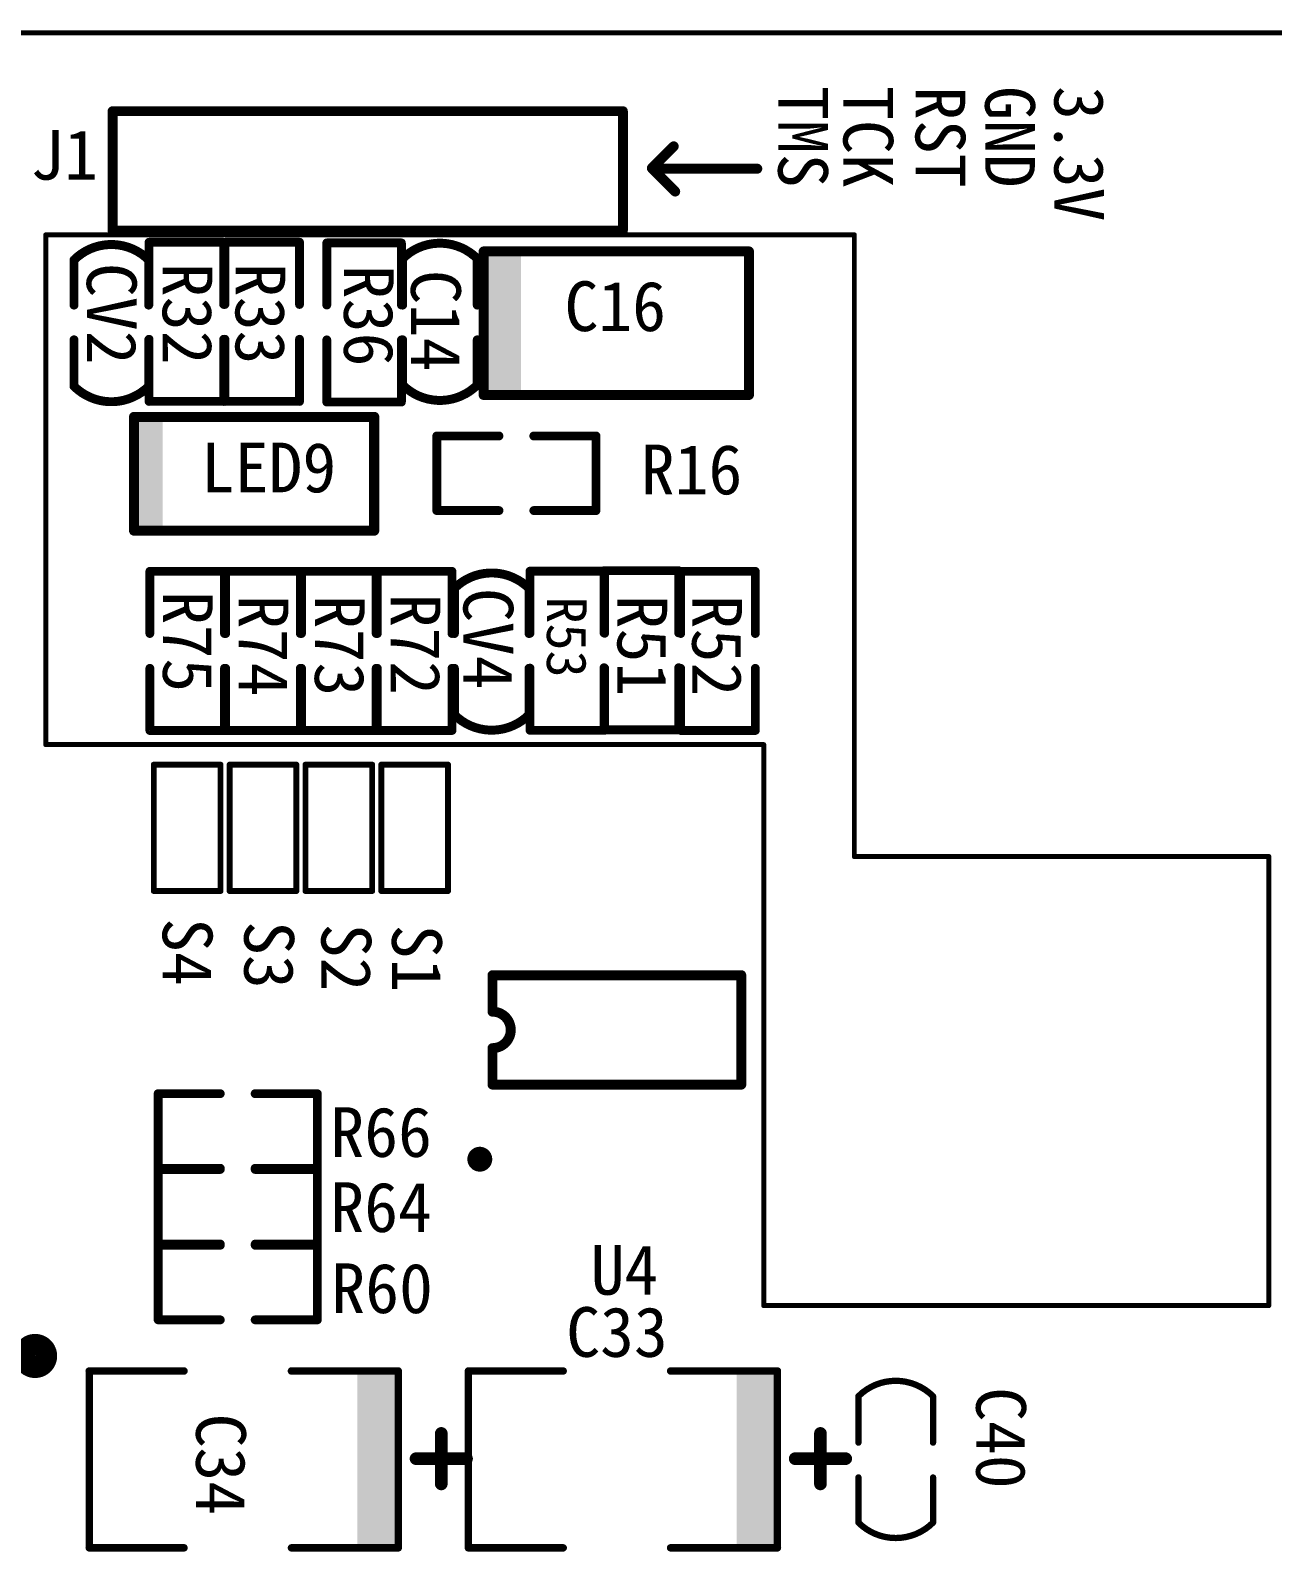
# Model space of a CAD drawing. Extents: x 695 to 1054, y 394 to 590.
# Drawn here: x 738.37 to 763.33, y 459.98 to 490.57 of the extents above; entities that cross this region are included whole.
import ezdxf

# ---------------------------------------------------------------- set-up
doc = ezdxf.new("R2010")
doc.units = 0
doc.header["$MEASUREMENT"] = 0
doc.layers.get('0').update_dxf_attribs({"linetype": 'CONTINUOUS'})
doc.layers.add('BOTTOMOVERLAY', color=7, linetype='CONTINUOUS')
doc.layers.add('KEEPOUTLAYER', color=6, linetype='CONTINUOUS')
doc.styles.get("Standard").update_dxf_attribs({"font": ''})
doc.styles.get('Standard').set_extended_font_data('SimSun')

# ---------------------------------------------------------------- blocks, each defined once
blk = doc.blocks.new('0603_B_1')
at = {"layer": 'BOTTOMOVERLAY', "const_width": 0.178}
for points in [[(-0.75, 0.35), (-0.75, 1.6)], [(-0.75, 1.6), (0.75, 1.6)], [(0.75, 0.35), (0.75, 1.6)], [(-0.75, -1.6), (-0.75, -0.35)], [(0.75, -1.6), (0.75, -0.35)], [(-0.75, -1.6), (0.75, -1.6)]]:
    blk.add_lwpolyline(points, dxfattribs=at)
at = {"layer": 'BOTTOMOVERLAY', "const_width": 0.0889}
for points in [[(-0.794, 1.6, 1), (-0.706, 1.6, 1)], [(-0.794, 1.6, 1), (-0.706, 1.6, 1)], [(0.706, 1.6, 1), (0.794, 1.6, 1)], [(0.706, 1.6, 1), (0.794, 1.6, 1)], [(-0.794, 0.35, 1), (-0.706, 0.35, 1)], [(0.706, 0.35, 1), (0.794, 0.35, 1)], [(-0.794, -0.35, 1), (-0.706, -0.35, 1)], [(0.706, -0.35, 1), (0.794, -0.35, 1)], [(-0.794, -1.6, 1), (-0.706, -1.6, 1)], [(-0.794, -1.6, 1), (-0.706, -1.6, 1)], [(0.706, -1.6, 1), (0.794, -1.6, 1)], [(0.706, -1.6, 1), (0.794, -1.6, 1)]]:
    blk.add_lwpolyline(points, format="xyb", close=True, dxfattribs=at)
blk = doc.blocks.new('0603_B_2')
at = {"layer": 'BOTTOMOVERLAY', "const_width": 0.178}
for points in [[(-0.75, 0.35), (-0.75, 1.6)], [(-0.75, 1.6), (0.75, 1.6)], [(0.75, 0.35), (0.75, 1.6)], [(-0.75, -1.6), (-0.75, -0.35)], [(0.75, -1.6), (0.75, -0.35)], [(-0.75, -1.6), (0.75, -1.6)]]:
    blk.add_lwpolyline(points, dxfattribs=at)
at = {"layer": 'BOTTOMOVERLAY', "const_width": 0.0889}
for points in [[(-0.794, 1.6, 1), (-0.706, 1.6, 1)], [(-0.794, 1.6, 1), (-0.706, 1.6, 1)], [(0.706, 1.6, 1), (0.794, 1.6, 1)], [(0.706, 1.6, 1), (0.794, 1.6, 1)], [(-0.794, 0.35, 1), (-0.706, 0.35, 1)], [(0.706, 0.35, 1), (0.794, 0.35, 1)], [(-0.794, -0.35, 1), (-0.706, -0.35, 1)], [(0.706, -0.35, 1), (0.794, -0.35, 1)], [(-0.794, -1.6, 1), (-0.706, -1.6, 1)], [(-0.794, -1.6, 1), (-0.706, -1.6, 1)], [(0.706, -1.6, 1), (0.794, -1.6, 1)], [(0.706, -1.6, 1), (0.794, -1.6, 1)]]:
    blk.add_lwpolyline(points, format="xyb", close=True, dxfattribs=at)
blk = doc.blocks.new('0603_B_3')
at = {"layer": 'BOTTOMOVERLAY', "const_width": 0.178}
for points in [[(-0.75, 0.35), (-0.75, 1.6)], [(-0.75, 1.6), (0.75, 1.6)], [(0.75, 0.35), (0.75, 1.6)], [(-0.75, -1.6), (-0.75, -0.35)], [(0.75, -1.6), (0.75, -0.35)], [(-0.75, -1.6), (0.75, -1.6)]]:
    blk.add_lwpolyline(points, dxfattribs=at)
at = {"layer": 'BOTTOMOVERLAY', "const_width": 0.0889}
for points in [[(-0.794, 1.6, 1), (-0.706, 1.6, 1)], [(-0.794, 1.6, 1), (-0.706, 1.6, 1)], [(0.706, 1.6, 1), (0.794, 1.6, 1)], [(0.706, 1.6, 1), (0.794, 1.6, 1)], [(-0.794, 0.35, 1), (-0.706, 0.35, 1)], [(0.706, 0.35, 1), (0.794, 0.35, 1)], [(-0.794, -0.35, 1), (-0.706, -0.35, 1)], [(0.706, -0.35, 1), (0.794, -0.35, 1)], [(-0.794, -1.6, 1), (-0.706, -1.6, 1)], [(-0.794, -1.6, 1), (-0.706, -1.6, 1)], [(0.706, -1.6, 1), (0.794, -1.6, 1)], [(0.706, -1.6, 1), (0.794, -1.6, 1)]]:
    blk.add_lwpolyline(points, format="xyb", close=True, dxfattribs=at)
blk = doc.blocks.new('SOP_8_SOIC8_B_15')
at = {"layer": 'BOTTOMOVERLAY', "const_width": 0.2}
for points in [[(-1.27, 2.54), (1.27, 2.54)], [(-1.27, -2.54), (-1.27, 2.54)], [(1.27, -2.54), (1.27, 2.54)], [(-1.27, -2.54), (-0.635, -2.54)], [(0.635, -2.54), (1.27, -2.54)]]:
    blk.add_lwpolyline(points, dxfattribs=at)
at = {"layer": 'BOTTOMOVERLAY'}
for points, const_width in [([(-1.32, 2.54, 1), (-1.22, 2.54, 1)], 0.1), ([(-1.32, 2.54, 1), (-1.22, 2.54, 1)], 0.1), ([(1.22, 2.54, 1), (1.32, 2.54, 1)], 0.1), ([(1.22, 2.54, 1), (1.32, 2.54, 1)], 0.1), ([(-1.32, -2.54, 1), (-1.22, -2.54, 1)], 0.1), ([(-1.32, -2.54, 1), (-1.22, -2.54, 1)], 0.1), ([(-0.699, -2.54, 1), (-0.572, -2.54, 1)], 0.127), ([(-0.685, -2.54, 1), (-0.585, -2.54, 1)], 0.1), ([(0.572, -2.54, 1), (0.699, -2.54, 1)], 0.127), ([(0.585, -2.54, 1), (0.685, -2.54, 1)], 0.1), ([(1.22, -2.54, 1), (1.32, -2.54, 1)], 0.1), ([(1.22, -2.54, 1), (1.32, -2.54, 1)], 0.1), ([(-1.8, -3, 1), (-2.247, -3, 1)], 0.44), ([(-2.357, -3, 1), (-2.137, -3, 1)], 0.22), ([(-1.91, -3, 1), (-1.69, -3, 1)], 0.22)]:
    blk.add_lwpolyline(points, format="xyb", close=True, dxfattribs=dict(at, const_width=const_width))
at = {"layer": 'BOTTOMOVERLAY', "const_width": 0.254}
blk.add_lwpolyline([(-0.635, -2.54, -1), (0.635, -2.54)], format="xyb", dxfattribs=at)
blk = doc.blocks.new('SO8_B_17')
at = {"layer": 'BOTTOMOVERLAY', "const_width": 0.2}
for points in [[(-2.5, -1.1), (-2.5, 1.1)], [(-2.5, 1.1), (2.5, 1.1)], [(2.5, 0.367), (2.5, 1.1)], [(2.5, -1.1), (2.5, -0.367)], [(-2.5, -1.1), (2.5, -1.1)]]:
    blk.add_lwpolyline(points, dxfattribs=at)
at = {"layer": 'BOTTOMOVERLAY'}
for points, const_width in [([(-2.55, 1.1, 1), (-2.45, 1.1, 1)], 0.1), ([(-2.55, 1.1, 1), (-2.45, 1.1, 1)], 0.1), ([(2.45, 1.1, 1), (2.55, 1.1, 1)], 0.1), ([(2.45, 1.1, 1), (2.55, 1.1, 1)], 0.1), ([(2.45, 0.367, 1), (2.55, 0.367, 1)], 0.1), ([(2.45, 0.367, 1), (2.55, 0.367, 1)], 0.1), ([(2.45, -0.367, 1), (2.55, -0.367, 1)], 0.1), ([(2.45, -0.367, 1), (2.55, -0.367, 1)], 0.1), ([(-2.55, -1.1, 1), (-2.45, -1.1, 1)], 0.1), ([(-2.55, -1.1, 1), (-2.45, -1.1, 1)], 0.1), ([(2.45, -1.1, 1), (2.55, -1.1, 1)], 0.1), ([(2.45, -1.1, 1), (2.55, -1.1, 1)], 0.1), ([(2.88, -2.6, 1), (2.63, -2.6, 1)], 0.25), ([(2.568, -2.6, 1), (2.692, -2.6, 1)], 0.125), ([(2.818, -2.6, 1), (2.943, -2.6, 1)], 0.125)]:
    blk.add_lwpolyline(points, format="xyb", close=True, dxfattribs=dict(at, const_width=const_width))
at = {"layer": 'BOTTOMOVERLAY', "const_width": 0.2}
blk.add_lwpolyline([(2.5, -0.367, -1), (2.5, 0.367)], format="xyb", dxfattribs=at)
blk = doc.blocks.new('0805_____B_19')
at = {"layer": 'BOTTOMOVERLAY', "const_width": 0.12}
for points in [[(-1.271, 0.67), (1.269, 0.67)], [(-1.271, 0.67), (-1.271, -0.67)], [(1.269, 0.67), (1.269, -0.67)], [(-1.271, -0.67), (1.269, -0.67)]]:
    blk.add_lwpolyline(points, dxfattribs=at)
at = {"layer": 'BOTTOMOVERLAY', "const_width": 0.06}
for points in [[(-1.301, 0.67, 1), (-1.241, 0.67, 1)], [(-1.301, 0.67, 1), (-1.241, 0.67, 1)], [(1.239, 0.67, 1), (1.299, 0.67, 1)], [(1.239, 0.67, 1), (1.299, 0.67, 1)], [(-1.301, -0.67, 1), (-1.241, -0.67, 1)], [(-1.301, -0.67, 1), (-1.241, -0.67, 1)], [(1.239, -0.67, 1), (1.299, -0.67, 1)], [(1.239, -0.67, 1), (1.299, -0.67, 1)]]:
    blk.add_lwpolyline(points, format="xyb", close=True, dxfattribs=at)
blk = doc.blocks.new('0805_____B_20')
at = {"layer": 'BOTTOMOVERLAY', "const_width": 0.12}
for points in [[(-1.271, 0.67), (1.269, 0.67)], [(-1.271, 0.67), (-1.271, -0.67)], [(1.269, 0.67), (1.269, -0.67)], [(-1.271, -0.67), (1.269, -0.67)]]:
    blk.add_lwpolyline(points, dxfattribs=at)
at = {"layer": 'BOTTOMOVERLAY', "const_width": 0.06}
for points in [[(-1.301, 0.67, 1), (-1.241, 0.67, 1)], [(-1.301, 0.67, 1), (-1.241, 0.67, 1)], [(1.239, 0.67, 1), (1.299, 0.67, 1)], [(1.239, 0.67, 1), (1.299, 0.67, 1)], [(-1.301, -0.67, 1), (-1.241, -0.67, 1)], [(-1.301, -0.67, 1), (-1.241, -0.67, 1)], [(1.239, -0.67, 1), (1.299, -0.67, 1)], [(1.239, -0.67, 1), (1.299, -0.67, 1)]]:
    blk.add_lwpolyline(points, format="xyb", close=True, dxfattribs=at)
blk = doc.blocks.new('0805_____B_21')
at = {"layer": 'BOTTOMOVERLAY', "const_width": 0.12}
for points in [[(-1.271, 0.67), (1.269, 0.67)], [(-1.271, 0.67), (-1.271, -0.67)], [(1.269, 0.67), (1.269, -0.67)], [(-1.271, -0.67), (1.269, -0.67)]]:
    blk.add_lwpolyline(points, dxfattribs=at)
at = {"layer": 'BOTTOMOVERLAY', "const_width": 0.06}
for points in [[(-1.301, 0.67, 1), (-1.241, 0.67, 1)], [(-1.301, 0.67, 1), (-1.241, 0.67, 1)], [(1.239, 0.67, 1), (1.299, 0.67, 1)], [(1.239, 0.67, 1), (1.299, 0.67, 1)], [(-1.301, -0.67, 1), (-1.241, -0.67, 1)], [(-1.301, -0.67, 1), (-1.241, -0.67, 1)], [(1.239, -0.67, 1), (1.299, -0.67, 1)], [(1.239, -0.67, 1), (1.299, -0.67, 1)]]:
    blk.add_lwpolyline(points, format="xyb", close=True, dxfattribs=at)
blk = doc.blocks.new('0805_____B_22')
at = {"layer": 'BOTTOMOVERLAY', "const_width": 0.12}
for points in [[(-1.271, 0.67), (1.269, 0.67)], [(-1.271, 0.67), (-1.271, -0.67)], [(1.269, 0.67), (1.269, -0.67)], [(-1.271, -0.67), (1.269, -0.67)]]:
    blk.add_lwpolyline(points, dxfattribs=at)
at = {"layer": 'BOTTOMOVERLAY', "const_width": 0.06}
for points in [[(-1.301, 0.67, 1), (-1.241, 0.67, 1)], [(-1.301, 0.67, 1), (-1.241, 0.67, 1)], [(1.239, 0.67, 1), (1.299, 0.67, 1)], [(1.239, 0.67, 1), (1.299, 0.67, 1)], [(-1.301, -0.67, 1), (-1.241, -0.67, 1)], [(-1.301, -0.67, 1), (-1.241, -0.67, 1)], [(1.239, -0.67, 1), (1.299, -0.67, 1)], [(1.239, -0.67, 1), (1.299, -0.67, 1)]]:
    blk.add_lwpolyline(points, format="xyb", close=True, dxfattribs=at)
blk = doc.blocks.new('0603_B_27')
at = {"layer": 'BOTTOMOVERLAY', "const_width": 0.178}
for points in [[(-0.75, 0.35), (-0.75, 1.6)], [(-0.75, 1.6), (0.75, 1.6)], [(0.75, 0.35), (0.75, 1.6)], [(-0.75, -1.6), (-0.75, -0.35)], [(0.75, -1.6), (0.75, -0.35)], [(-0.75, -1.6), (0.75, -1.6)]]:
    blk.add_lwpolyline(points, dxfattribs=at)
at = {"layer": 'BOTTOMOVERLAY', "const_width": 0.0889}
for points in [[(-0.794, 1.6, 1), (-0.706, 1.6, 1)], [(-0.794, 1.6, 1), (-0.706, 1.6, 1)], [(0.706, 1.6, 1), (0.794, 1.6, 1)], [(0.706, 1.6, 1), (0.794, 1.6, 1)], [(-0.794, 0.35, 1), (-0.706, 0.35, 1)], [(0.706, 0.35, 1), (0.794, 0.35, 1)], [(-0.794, -0.35, 1), (-0.706, -0.35, 1)], [(0.706, -0.35, 1), (0.794, -0.35, 1)], [(-0.794, -1.6, 1), (-0.706, -1.6, 1)], [(-0.794, -1.6, 1), (-0.706, -1.6, 1)], [(0.706, -1.6, 1), (0.794, -1.6, 1)], [(0.706, -1.6, 1), (0.794, -1.6, 1)]]:
    blk.add_lwpolyline(points, format="xyb", close=True, dxfattribs=at)
blk = doc.blocks.new('0603_B_29')
at = {"layer": 'BOTTOMOVERLAY', "const_width": 0.178}
for points in [[(-0.75, 1.6), (0.75, 1.6)], [(-0.75, 0.35), (-0.75, 1.6)], [(0.75, 0.35), (0.75, 1.6)], [(-0.75, -1.6), (-0.75, -0.35)], [(0.75, -1.6), (0.75, -0.35)], [(-0.75, -1.6), (0.75, -1.6)]]:
    blk.add_lwpolyline(points, dxfattribs=at)
at = {"layer": 'BOTTOMOVERLAY', "const_width": 0.0889}
for points in [[(-0.794, 1.6, 1), (-0.706, 1.6, 1)], [(-0.794, 1.6, 1), (-0.706, 1.6, 1)], [(0.706, 1.6, 1), (0.794, 1.6, 1)], [(0.706, 1.6, 1), (0.794, 1.6, 1)], [(-0.794, 0.35, 1), (-0.706, 0.35, 1)], [(0.706, 0.35, 1), (0.794, 0.35, 1)], [(-0.794, -0.35, 1), (-0.706, -0.35, 1)], [(0.706, -0.35, 1), (0.794, -0.35, 1)], [(-0.794, -1.6, 1), (-0.706, -1.6, 1)], [(-0.794, -1.6, 1), (-0.706, -1.6, 1)], [(0.706, -1.6, 1), (0.794, -1.6, 1)], [(0.706, -1.6, 1), (0.794, -1.6, 1)]]:
    blk.add_lwpolyline(points, format="xyb", close=True, dxfattribs=at)
blk = doc.blocks.new('0603_B_30')
at = {"layer": 'BOTTOMOVERLAY', "const_width": 0.178}
for points in [[(0.75, 1.6), (-0.75, 1.6)], [(-0.75, 0.35), (-0.75, 1.6)], [(0.75, 0.35), (0.75, 1.6)], [(-0.75, -1.6), (-0.75, -0.35)], [(0.75, -1.6), (0.75, -0.35)], [(0.75, -1.6), (-0.75, -1.6)]]:
    blk.add_lwpolyline(points, dxfattribs=at)
at = {"layer": 'BOTTOMOVERLAY', "const_width": 0.0889}
for points in [[(-0.794, 1.6, 1), (-0.706, 1.6, 1)], [(-0.794, 1.6, 1), (-0.706, 1.6, 1)], [(0.706, 1.6, 1), (0.794, 1.6, 1)], [(0.706, 1.6, 1), (0.794, 1.6, 1)], [(-0.794, 0.35, 1), (-0.706, 0.35, 1)], [(0.706, 0.35, 1), (0.794, 0.35, 1)], [(-0.794, -0.35, 1), (-0.706, -0.35, 1)], [(0.706, -0.35, 1), (0.794, -0.35, 1)], [(-0.794, -1.6, 1), (-0.706, -1.6, 1)], [(-0.794, -1.6, 1), (-0.706, -1.6, 1)], [(0.706, -1.6, 1), (0.794, -1.6, 1)], [(0.706, -1.6, 1), (0.794, -1.6, 1)]]:
    blk.add_lwpolyline(points, format="xyb", close=True, dxfattribs=at)
blk = doc.blocks.new('0603_B_34')
at = {"layer": 'BOTTOMOVERLAY', "const_width": 0.178}
for points in [[(0.75, 1.6), (-0.75, 1.6)], [(-0.75, 0.35), (-0.75, 1.6)], [(0.75, 0.35), (0.75, 1.6)], [(-0.75, -1.6), (-0.75, -0.35)], [(0.75, -1.6), (0.75, -0.35)], [(0.75, -1.6), (-0.75, -1.6)]]:
    blk.add_lwpolyline(points, dxfattribs=at)
at = {"layer": 'BOTTOMOVERLAY', "const_width": 0.0889}
for points in [[(-0.794, 1.6, 1), (-0.706, 1.6, 1)], [(-0.794, 1.6, 1), (-0.706, 1.6, 1)], [(0.706, 1.6, 1), (0.794, 1.6, 1)], [(0.706, 1.6, 1), (0.794, 1.6, 1)], [(-0.794, 0.35, 1), (-0.706, 0.35, 1)], [(0.706, 0.35, 1), (0.794, 0.35, 1)], [(-0.794, -0.35, 1), (-0.706, -0.35, 1)], [(0.706, -0.35, 1), (0.794, -0.35, 1)], [(-0.794, -1.6, 1), (-0.706, -1.6, 1)], [(-0.794, -1.6, 1), (-0.706, -1.6, 1)], [(0.706, -1.6, 1), (0.794, -1.6, 1)], [(0.706, -1.6, 1), (0.794, -1.6, 1)]]:
    blk.add_lwpolyline(points, format="xyb", close=True, dxfattribs=at)
blk = doc.blocks.new('0603_B_40')
at = {"layer": 'BOTTOMOVERLAY', "const_width": 0.178}
for points in [[(-0.363, 0.766), (-1.613, 0.766)], [(-1.613, -0.734), (-1.613, 0.766)], [(1.587, 0.766), (0.337, 0.766)], [(1.587, -0.734), (1.587, 0.766)], [(-0.363, -0.734), (-1.613, -0.734)], [(1.587, -0.734), (0.337, -0.734)]]:
    blk.add_lwpolyline(points, dxfattribs=at)
at = {"layer": 'BOTTOMOVERLAY', "const_width": 0.0889}
for points in [[(-1.657, 0.766, 1), (-1.568, 0.766, 1)], [(-1.657, 0.766, 1), (-1.568, 0.766, 1)], [(-0.407, 0.766, 1), (-0.318, 0.766, 1)], [(0.293, 0.766, 1), (0.382, 0.766, 1)], [(1.543, 0.766, 1), (1.632, 0.766, 1)], [(1.543, 0.766, 1), (1.632, 0.766, 1)], [(-1.657, -0.734, 1), (-1.568, -0.734, 1)], [(-1.657, -0.734, 1), (-1.568, -0.734, 1)], [(-0.407, -0.734, 1), (-0.318, -0.734, 1)], [(0.293, -0.734, 1), (0.382, -0.734, 1)], [(1.543, -0.734, 1), (1.632, -0.734, 1)], [(1.543, -0.734, 1), (1.632, -0.734, 1)]]:
    blk.add_lwpolyline(points, format="xyb", close=True, dxfattribs=at)
blk = doc.blocks.new('0603_B_42')
at = {"layer": 'BOTTOMOVERLAY', "const_width": 0.178}
for points in [[(-1.613, 0.766), (-0.363, 0.766)], [(-1.613, 0.766), (-1.613, -0.734)], [(0.337, 0.766), (1.587, 0.766)], [(1.587, 0.766), (1.587, -0.734)], [(-1.613, -0.734), (-0.363, -0.734)], [(0.337, -0.734), (1.587, -0.734)]]:
    blk.add_lwpolyline(points, dxfattribs=at)
at = {"layer": 'BOTTOMOVERLAY', "const_width": 0.0889}
for points in [[(-1.657, 0.766, 1), (-1.568, 0.766, 1)], [(-1.657, 0.766, 1), (-1.568, 0.766, 1)], [(-0.407, 0.766, 1), (-0.318, 0.766, 1)], [(0.293, 0.766, 1), (0.382, 0.766, 1)], [(1.543, 0.766, 1), (1.632, 0.766, 1)], [(1.543, 0.766, 1), (1.632, 0.766, 1)], [(-1.657, -0.734, 1), (-1.568, -0.734, 1)], [(-1.657, -0.734, 1), (-1.568, -0.734, 1)], [(-0.407, -0.734, 1), (-0.318, -0.734, 1)], [(0.293, -0.734, 1), (0.382, -0.734, 1)], [(1.543, -0.734, 1), (1.632, -0.734, 1)], [(1.543, -0.734, 1), (1.632, -0.734, 1)]]:
    blk.add_lwpolyline(points, format="xyb", close=True, dxfattribs=at)
blk = doc.blocks.new('0603_B_43')
at = {"layer": 'BOTTOMOVERLAY', "const_width": 0.178}
for points in [[(-1.613, 0.766), (-0.363, 0.766)], [(-1.613, 0.766), (-1.613, -0.734)], [(0.337, 0.766), (1.587, 0.766)], [(1.587, 0.766), (1.587, -0.734)], [(-1.613, -0.734), (-0.363, -0.734)], [(0.337, -0.734), (1.587, -0.734)]]:
    blk.add_lwpolyline(points, dxfattribs=at)
at = {"layer": 'BOTTOMOVERLAY', "const_width": 0.0889}
for points in [[(-1.657, 0.766, 1), (-1.568, 0.766, 1)], [(-1.657, 0.766, 1), (-1.568, 0.766, 1)], [(-0.407, 0.766, 1), (-0.318, 0.766, 1)], [(0.293, 0.766, 1), (0.382, 0.766, 1)], [(1.543, 0.766, 1), (1.632, 0.766, 1)], [(1.543, 0.766, 1), (1.632, 0.766, 1)], [(-1.657, -0.734, 1), (-1.568, -0.734, 1)], [(-1.657, -0.734, 1), (-1.568, -0.734, 1)], [(-0.407, -0.734, 1), (-0.318, -0.734, 1)], [(0.293, -0.734, 1), (0.382, -0.734, 1)], [(1.543, -0.734, 1), (1.632, -0.734, 1)], [(1.543, -0.734, 1), (1.632, -0.734, 1)]]:
    blk.add_lwpolyline(points, format="xyb", close=True, dxfattribs=at)
blk = doc.blocks.new('0603_B_44')
at = {"layer": 'BOTTOMOVERLAY', "const_width": 0.178}
for points in [[(-0.363, 0.766), (-1.613, 0.766)], [(-1.613, -0.734), (-1.613, 0.766)], [(1.587, 0.766), (0.337, 0.766)], [(1.587, -0.734), (1.587, 0.766)], [(-0.363, -0.734), (-1.613, -0.734)], [(1.587, -0.734), (0.337, -0.734)]]:
    blk.add_lwpolyline(points, dxfattribs=at)
at = {"layer": 'BOTTOMOVERLAY', "const_width": 0.0889}
for points in [[(-1.657, 0.766, 1), (-1.568, 0.766, 1)], [(-1.657, 0.766, 1), (-1.568, 0.766, 1)], [(-0.407, 0.766, 1), (-0.318, 0.766, 1)], [(0.293, 0.766, 1), (0.382, 0.766, 1)], [(1.543, 0.766, 1), (1.632, 0.766, 1)], [(1.543, 0.766, 1), (1.632, 0.766, 1)], [(-1.657, -0.734, 1), (-1.568, -0.734, 1)], [(-1.657, -0.734, 1), (-1.568, -0.734, 1)], [(-0.407, -0.734, 1), (-0.318, -0.734, 1)], [(0.293, -0.734, 1), (0.382, -0.734, 1)], [(1.543, -0.734, 1), (1.632, -0.734, 1)], [(1.543, -0.734, 1), (1.632, -0.734, 1)]]:
    blk.add_lwpolyline(points, format="xyb", close=True, dxfattribs=at)
blk = doc.blocks.new('0805LED_B_45')
at = {"layer": 'BOTTOMOVERLAY', "const_width": 0.203}
for points in [[(-2.591, 1.137), (-2.591, -1.149)], [(-0.686, 1.137), (-2.591, 1.137)], [(0.33, 1.137), (-0.686, 1.137)], [(2.235, 1.137), (0.33, 1.137)], [(2.235, 1.137), (2.235, -1.149)], [(-0.686, -1.149), (-2.591, -1.149)], [(0.33, -1.149), (-0.686, -1.149)], [(2.235, -1.149), (0.33, -1.149)]]:
    blk.add_lwpolyline(points, dxfattribs=at)
at = {"layer": 'BOTTOMOVERLAY', "const_width": 0.102}
for points in [[(-2.642, 1.137, 1), (-2.54, 1.137, 1)], [(-2.642, 1.137, 1), (-2.54, 1.137, 1)], [(-0.737, 1.137, 1), (-0.635, 1.137, 1)], [(-0.737, 1.137, 1), (-0.635, 1.137, 1)], [(0.279, 1.137, 1), (0.381, 1.137, 1)], [(0.279, 1.137, 1), (0.381, 1.137, 1)], [(2.184, 1.137, 1), (2.286, 1.137, 1)], [(2.184, 1.137, 1), (2.286, 1.137, 1)], [(-2.642, -1.149, 1), (-2.54, -1.149, 1)], [(-2.642, -1.149, 1), (-2.54, -1.149, 1)], [(-0.737, -1.149, 1), (-0.635, -1.149, 1)], [(-0.737, -1.149, 1), (-0.635, -1.149, 1)], [(0.279, -1.149, 1), (0.381, -1.149, 1)], [(0.279, -1.149, 1), (0.381, -1.149, 1)], [(2.184, -1.149, 1), (2.286, -1.149, 1)], [(2.184, -1.149, 1), (2.286, -1.149, 1)]]:
    blk.add_lwpolyline(points, format="xyb", close=True, dxfattribs=at)
at = {"layer": 'BOTTOMOVERLAY'}
blk.add_solid([(-2.577, -1.148), (-2.018, -1.148), (-2.577, 1.138), (-2.018, 1.138)], dxfattribs=at)
blk = doc.blocks.new('DIP_5_2_0_B_46')
at = {"layer": 'BOTTOMOVERLAY', "const_width": 0.2}
for points in [[(-5.2, -1.2), (-5.2, 1.2)], [(-5.2, 1.2), (5.055, 1.2)], [(5.055, -1.2), (5.055, 1.2)], [(-5.2, -1.2), (5.055, -1.2)]]:
    blk.add_lwpolyline(points, dxfattribs=at)
at = {"layer": 'BOTTOMOVERLAY', "const_width": 0.1}
for points in [[(-5.25, 1.2, 1), (-5.15, 1.2, 1)], [(-5.25, 1.2, 1), (-5.15, 1.2, 1)], [(5.005, 1.2, 1), (5.105, 1.2, 1)], [(5.005, 1.2, 1), (5.105, 1.2, 1)], [(-5.25, -1.2, 1), (-5.15, -1.2, 1)], [(-5.25, -1.2, 1), (-5.15, -1.2, 1)], [(5.005, -1.2, 1), (5.105, -1.2, 1)], [(5.005, -1.2, 1), (5.105, -1.2, 1)]]:
    blk.add_lwpolyline(points, format="xyb", close=True, dxfattribs=at)
blk = doc.blocks.new('0603C_B_52')
at = {"layer": 'BOTTOMOVERLAY', "const_width": 0.18}
for points in [[(-0.75, 1.257, -0.414214), (0.75, 1.257)], [(0.75, -1.283, -0.414214), (-0.75, -1.283)]]:
    blk.add_lwpolyline(points, format="xyb", dxfattribs=at)
for points in [[(-0.75, 1.257), (-0.75, 0.35)], [(0.75, 1.257), (0.75, 0.35)], [(-0.75, -0.35), (-0.75, -1.283)], [(0.75, -0.35), (0.75, -1.283)]]:
    blk.add_lwpolyline(points, dxfattribs=at)
at = {"layer": 'BOTTOMOVERLAY', "const_width": 0.09}
for points in [[(-0.795, 1.257, 1), (-0.705, 1.257, 1)], [(-0.795, 1.257, 1), (-0.705, 1.257, 1)], [(0.705, 1.257, 1), (0.795, 1.257, 1)], [(0.705, 1.257, 1), (0.795, 1.257, 1)], [(-0.795, 0.35, 1), (-0.705, 0.35, 1)], [(0.705, 0.35, 1), (0.795, 0.35, 1)], [(-0.795, -0.35, 1), (-0.705, -0.35, 1)], [(0.705, -0.35, 1), (0.795, -0.35, 1)], [(-0.795, -1.283, 1), (-0.705, -1.283, 1)], [(-0.795, -1.283, 1), (-0.705, -1.283, 1)], [(0.705, -1.283, 1), (0.795, -1.283, 1)], [(0.705, -1.283, 1), (0.795, -1.283, 1)]]:
    blk.add_lwpolyline(points, format="xyb", close=True, dxfattribs=at)
blk = doc.blocks.new('0603C_B_54')
at = {"layer": 'BOTTOMOVERLAY', "const_width": 0.18}
for points in [[(-0.75, 1.257, -0.414214), (0.75, 1.257)], [(0.75, -1.283, -0.414214), (-0.75, -1.283)]]:
    blk.add_lwpolyline(points, format="xyb", dxfattribs=at)
for points in [[(-0.75, 0.35), (-0.75, 1.257)], [(0.75, 0.35), (0.75, 1.257)], [(-0.75, -1.283), (-0.75, -0.35)], [(0.75, -1.283), (0.75, -0.35)]]:
    blk.add_lwpolyline(points, dxfattribs=at)
at = {"layer": 'BOTTOMOVERLAY', "const_width": 0.09}
for points in [[(-0.795, 1.257, 1), (-0.705, 1.257, 1)], [(-0.795, 1.257, 1), (-0.705, 1.257, 1)], [(0.705, 1.257, 1), (0.795, 1.257, 1)], [(0.705, 1.257, 1), (0.795, 1.257, 1)], [(-0.795, 0.35, 1), (-0.705, 0.35, 1)], [(0.705, 0.35, 1), (0.795, 0.35, 1)], [(-0.795, -0.35, 1), (-0.705, -0.35, 1)], [(0.705, -0.35, 1), (0.795, -0.35, 1)], [(-0.795, -1.283, 1), (-0.705, -1.283, 1)], [(-0.795, -1.283, 1), (-0.705, -1.283, 1)], [(0.705, -1.283, 1), (0.795, -1.283, 1)], [(0.705, -1.283, 1), (0.795, -1.283, 1)]]:
    blk.add_lwpolyline(points, format="xyb", close=True, dxfattribs=at)
blk = doc.blocks.new('CAP_1206_B_57')
at = {"layer": 'BOTTOMOVERLAY'}
for points, const_width in [([(-1.079, 1.778), (-2.984, 1.778)], 0.15), ([(-2.984, 1.778), (-2.984, -1.778)], 0.15), ([(3.226, 1.778), (1.079, 1.778)], 0.15), ([(3.226, 1.778), (3.226, -1.778)], 0.15), ([(4.09, 0.493), (4.09, -0.523)], 0.254), ([(4.598, -0.015), (3.582, -0.015)], 0.254), ([(-1.079, -1.778), (-2.984, -1.778)], 0.15), ([(3.226, -1.778), (1.079, -1.778)], 0.15)]:
    blk.add_lwpolyline(points, dxfattribs=dict(at, const_width=const_width))
for points, const_width in [([(-3.022, 1.778, 1), (-2.947, 1.778, 1)], 0.075), ([(-3.022, 1.778, 1), (-2.947, 1.778, 1)], 0.075), ([(-1.117, 1.778, 1), (-1.042, 1.778, 1)], 0.075), ([(1.042, 1.778, 1), (1.117, 1.778, 1)], 0.075), ([(3.189, 1.778, 1), (3.264, 1.778, 1)], 0.075), ([(3.189, 1.778, 1), (3.264, 1.778, 1)], 0.075), ([(4.027, 0.493, 1), (4.154, 0.493, 1)], 0.127), ([(3.519, -0.015, 1), (3.646, -0.015, 1)], 0.127), ([(4.535, -0.015, 1), (4.662, -0.015, 1)], 0.127), ([(4.027, -0.523, 1), (4.154, -0.523, 1)], 0.127), ([(-3.022, -1.778, 1), (-2.947, -1.778, 1)], 0.075), ([(-3.022, -1.778, 1), (-2.947, -1.778, 1)], 0.075), ([(-1.117, -1.778, 1), (-1.042, -1.778, 1)], 0.075), ([(1.042, -1.778, 1), (1.117, -1.778, 1)], 0.075), ([(3.189, -1.778, 1), (3.264, -1.778, 1)], 0.075), ([(3.189, -1.778, 1), (3.264, -1.778, 1)], 0.075)]:
    blk.add_lwpolyline(points, format="xyb", close=True, dxfattribs=dict(at, const_width=const_width))
blk.add_solid([(2.406, -1.777), (3.244, -1.777), (2.406, 1.737), (3.244, 1.737)], dxfattribs=at)
blk = doc.blocks.new('CAP_1206_B_58')
at = {"layer": 'BOTTOMOVERLAY'}
for points, const_width in [([(-2.984, 1.778), (-2.984, -1.778)], 0.15), ([(-2.984, 1.778), (-1.079, 1.778)], 0.15), ([(1.079, 1.778), (3.226, 1.778)], 0.15), ([(3.226, 1.778), (3.226, -1.778)], 0.15), ([(4.09, 0.493), (4.09, -0.523)], 0.254), ([(4.598, -0.015), (3.582, -0.015)], 0.254), ([(-2.984, -1.778), (-1.079, -1.778)], 0.15), ([(1.079, -1.778), (3.226, -1.778)], 0.15)]:
    blk.add_lwpolyline(points, dxfattribs=dict(at, const_width=const_width))
for points, const_width in [([(-3.022, 1.778, 1), (-2.947, 1.778, 1)], 0.075), ([(-3.022, 1.778, 1), (-2.947, 1.778, 1)], 0.075), ([(-1.117, 1.778, 1), (-1.042, 1.778, 1)], 0.075), ([(1.042, 1.778, 1), (1.117, 1.778, 1)], 0.075), ([(3.189, 1.778, 1), (3.264, 1.778, 1)], 0.075), ([(3.189, 1.778, 1), (3.264, 1.778, 1)], 0.075), ([(4.027, 0.493, 1), (4.154, 0.493, 1)], 0.127), ([(3.519, -0.015, 1), (3.646, -0.015, 1)], 0.127), ([(4.535, -0.015, 1), (4.662, -0.015, 1)], 0.127), ([(4.027, -0.523, 1), (4.154, -0.523, 1)], 0.127), ([(-3.022, -1.778, 1), (-2.947, -1.778, 1)], 0.075), ([(-3.022, -1.778, 1), (-2.947, -1.778, 1)], 0.075), ([(-1.117, -1.778, 1), (-1.042, -1.778, 1)], 0.075), ([(1.042, -1.778, 1), (1.117, -1.778, 1)], 0.075), ([(3.189, -1.778, 1), (3.264, -1.778, 1)], 0.075), ([(3.189, -1.778, 1), (3.264, -1.778, 1)], 0.075)]:
    blk.add_lwpolyline(points, format="xyb", close=True, dxfattribs=dict(at, const_width=const_width))
blk.add_solid([(2.406, -1.777), (3.244, -1.777), (2.406, 1.737), (3.244, 1.737)], dxfattribs=at)
blk = doc.blocks.new('1005_B_68')
at = {"layer": 'BOTTOMOVERLAY', "const_width": 0.2}
for points in [[(-2.655, -1.458), (-2.655, 1.428)], [(-2.655, 1.428), (2.679, 1.428)], [(2.679, -1.458), (2.679, 1.428)], [(-2.655, -1.458), (2.679, -1.458)]]:
    blk.add_lwpolyline(points, dxfattribs=at)
at = {"layer": 'BOTTOMOVERLAY', "const_width": 0.1}
for points in [[(-2.705, 1.428, 1), (-2.605, 1.428, 1)], [(-2.705, 1.428, 1), (-2.605, 1.428, 1)], [(2.629, 1.428, 1), (2.729, 1.428, 1)], [(2.629, 1.428, 1), (2.729, 1.428, 1)], [(-2.705, -1.458, 1), (-2.605, -1.458, 1)], [(-2.705, -1.458, 1), (-2.605, -1.458, 1)], [(2.629, -1.458, 1), (2.729, -1.458, 1)], [(2.629, -1.458, 1), (2.729, -1.458, 1)]]:
    blk.add_lwpolyline(points, format="xyb", close=True, dxfattribs=at)
at = {"layer": 'BOTTOMOVERLAY'}
blk.add_solid([(1.93, -1.458), (2.679, -1.458), (1.93, 1.428), (2.679, 1.428)], dxfattribs=at)
blk = doc.blocks.new('0603C_B_69')
at = {"layer": 'BOTTOMOVERLAY', "const_width": 0.18}
for points in [[(-0.75, 1.257, -0.414214), (0.75, 1.257)], [(0.75, -1.283, -0.414214), (-0.75, -1.283)]]:
    blk.add_lwpolyline(points, format="xyb", dxfattribs=at)
for points in [[(-0.75, 0.35), (-0.75, 1.257)], [(0.75, 0.35), (0.75, 1.257)], [(-0.75, -1.283), (-0.75, -0.35)], [(0.75, -1.283), (0.75, -0.35)]]:
    blk.add_lwpolyline(points, dxfattribs=at)
at = {"layer": 'BOTTOMOVERLAY', "const_width": 0.09}
for points in [[(-0.795, 1.257, 1), (-0.705, 1.257, 1)], [(-0.795, 1.257, 1), (-0.705, 1.257, 1)], [(0.705, 1.257, 1), (0.795, 1.257, 1)], [(0.705, 1.257, 1), (0.795, 1.257, 1)], [(-0.795, 0.35, 1), (-0.705, 0.35, 1)], [(0.705, 0.35, 1), (0.795, 0.35, 1)], [(-0.795, -0.35, 1), (-0.705, -0.35, 1)], [(0.705, -0.35, 1), (0.795, -0.35, 1)], [(-0.795, -1.283, 1), (-0.705, -1.283, 1)], [(-0.795, -1.283, 1), (-0.705, -1.283, 1)], [(0.705, -1.283, 1), (0.795, -1.283, 1)], [(0.705, -1.283, 1), (0.795, -1.283, 1)]]:
    blk.add_lwpolyline(points, format="xyb", close=True, dxfattribs=at)
blk = doc.blocks.new('0603C_B_74')
at = {"layer": 'BOTTOMOVERLAY', "const_width": 0.127}
for points in [[(-1.27, -0.734, -0.414213), (-1.27, 0.766)], [(1.27, 0.766, -0.414213), (1.27, -0.734)]]:
    blk.add_lwpolyline(points, format="xyb", dxfattribs=at)
at = {"layer": 'BOTTOMOVERLAY', "const_width": 0.0635}
for points in [[(-1.302, 0.766, 1), (-1.238, 0.766, 1)], [(-1.302, 0.766, 1), (-1.238, 0.766, 1)], [(-0.394, 0.766, 1), (-0.331, 0.766, 1)], [(0.306, 0.766, 1), (0.369, 0.766, 1)], [(1.238, 0.766, 1), (1.302, 0.766, 1)], [(1.238, 0.766, 1), (1.302, 0.766, 1)], [(-1.302, -0.734, 1), (-1.238, -0.734, 1)], [(-1.302, -0.734, 1), (-1.238, -0.734, 1)], [(-0.394, -0.734, 1), (-0.331, -0.734, 1)], [(0.306, -0.734, 1), (0.369, -0.734, 1)], [(1.238, -0.734, 1), (1.302, -0.734, 1)], [(1.238, -0.734, 1), (1.302, -0.734, 1)]]:
    blk.add_lwpolyline(points, format="xyb", close=True, dxfattribs=at)
at = {"layer": 'BOTTOMOVERLAY', "const_width": 0.127}
for points in [[(-1.27, 0.766), (-0.363, 0.766)], [(0.337, 0.766), (1.27, 0.766)], [(-1.27, -0.734), (-0.363, -0.734)], [(0.337, -0.734), (1.27, -0.734)]]:
    blk.add_lwpolyline(points, dxfattribs=at)
blk = doc.blocks.new('0603_B_82')
at = {"layer": 'BOTTOMOVERLAY', "const_width": 0.178}
for points in [[(0.75, 1.6), (-0.75, 1.6)], [(-0.75, 1.6), (-0.75, 0.35)], [(0.75, 1.6), (0.75, 0.35)], [(-0.75, -0.35), (-0.75, -1.6)], [(0.75, -0.35), (0.75, -1.6)], [(0.75, -1.6), (-0.75, -1.6)]]:
    blk.add_lwpolyline(points, dxfattribs=at)
at = {"layer": 'BOTTOMOVERLAY', "const_width": 0.0889}
for points in [[(-0.794, 1.6, 1), (-0.706, 1.6, 1)], [(-0.794, 1.6, 1), (-0.706, 1.6, 1)], [(0.706, 1.6, 1), (0.794, 1.6, 1)], [(0.706, 1.6, 1), (0.794, 1.6, 1)], [(-0.794, 0.35, 1), (-0.706, 0.35, 1)], [(0.706, 0.35, 1), (0.794, 0.35, 1)], [(-0.794, -0.35, 1), (-0.706, -0.35, 1)], [(0.706, -0.35, 1), (0.794, -0.35, 1)], [(-0.794, -1.6, 1), (-0.706, -1.6, 1)], [(-0.794, -1.6, 1), (-0.706, -1.6, 1)], [(0.706, -1.6, 1), (0.794, -1.6, 1)], [(0.706, -1.6, 1), (0.794, -1.6, 1)]]:
    blk.add_lwpolyline(points, format="xyb", close=True, dxfattribs=at)
blk = doc.blocks.new('0603_B_83')
at = {"layer": 'BOTTOMOVERLAY', "const_width": 0.178}
for points in [[(-0.75, 1.6), (0.75, 1.6)], [(-0.75, 0.35), (-0.75, 1.6)], [(0.75, 0.35), (0.75, 1.6)], [(-0.75, -1.6), (-0.75, -0.35)], [(0.75, -1.6), (0.75, -0.35)], [(-0.75, -1.6), (0.75, -1.6)]]:
    blk.add_lwpolyline(points, dxfattribs=at)
at = {"layer": 'BOTTOMOVERLAY', "const_width": 0.0889}
for points in [[(-0.794, 1.6, 1), (-0.706, 1.6, 1)], [(-0.794, 1.6, 1), (-0.706, 1.6, 1)], [(0.706, 1.6, 1), (0.794, 1.6, 1)], [(0.706, 1.6, 1), (0.794, 1.6, 1)], [(-0.794, 0.35, 1), (-0.706, 0.35, 1)], [(0.706, 0.35, 1), (0.794, 0.35, 1)], [(-0.794, -0.35, 1), (-0.706, -0.35, 1)], [(0.706, -0.35, 1), (0.794, -0.35, 1)], [(-0.794, -1.6, 1), (-0.706, -1.6, 1)], [(-0.794, -1.6, 1), (-0.706, -1.6, 1)], [(0.706, -1.6, 1), (0.794, -1.6, 1)], [(0.706, -1.6, 1), (0.794, -1.6, 1)]]:
    blk.add_lwpolyline(points, format="xyb", close=True, dxfattribs=at)
blk = doc.blocks.new('0603_B_236')
at = {"layer": 'BOTTOMOVERLAY', "const_width": 0.178}
for points in [[(-0.75, 0.35), (-0.75, 1.6)], [(-0.75, 1.6), (0.75, 1.6)], [(0.75, 0.35), (0.75, 1.6)], [(-0.75, -1.6), (-0.75, -0.35)], [(0.75, -1.6), (0.75, -0.35)], [(-0.75, -1.6), (0.75, -1.6)]]:
    blk.add_lwpolyline(points, dxfattribs=at)
at = {"layer": 'BOTTOMOVERLAY', "const_width": 0.0889}
for points in [[(-0.794, 1.6, 1), (-0.706, 1.6, 1)], [(-0.794, 1.6, 1), (-0.706, 1.6, 1)], [(0.706, 1.6, 1), (0.794, 1.6, 1)], [(0.706, 1.6, 1), (0.794, 1.6, 1)], [(-0.794, 0.35, 1), (-0.706, 0.35, 1)], [(0.706, 0.35, 1), (0.794, 0.35, 1)], [(-0.794, -0.35, 1), (-0.706, -0.35, 1)], [(0.706, -0.35, 1), (0.794, -0.35, 1)], [(-0.794, -1.6, 1), (-0.706, -1.6, 1)], [(-0.794, -1.6, 1), (-0.706, -1.6, 1)], [(0.706, -1.6, 1), (0.794, -1.6, 1)], [(0.706, -1.6, 1), (0.794, -1.6, 1)]]:
    blk.add_lwpolyline(points, format="xyb", close=True, dxfattribs=at)

msp = doc.modelspace()

# ---------------------------------------------------------------- linework, layer by layer
at = {"layer": 'BOTTOMOVERLAY'}
for points, const_width in [([(751.2951, 488.2395), (750.8551, 487.7995)], 0.2), ([(751.3251, 487.3295), (750.8551, 487.7995)], 0.2), ([(752.9751, 487.7895), (750.8651, 487.7895)], 0.2), ([(738.6751, 476.2095), (738.6751, 486.4595)], 0.1), ([(754.9251, 486.4595), (738.6751, 486.4595)], 0.1), ([(754.9251, 473.9595), (754.9251, 486.4595)], 0.1), ([(753.1051, 476.2095), (738.6751, 476.2095)], 0.1), ([(753.1051, 464.9295), (753.1051, 476.2095)], 0.1), ([(763.2551, 473.9595), (754.9251, 473.9595)], 0.1), ([(763.2551, 464.9295), (763.2551, 473.9595)], 0.1), ([(763.2551, 464.9295), (753.1051, 464.9295)], 0.1)]:
    msp.add_lwpolyline(points, dxfattribs=dict(at, const_width=const_width))
for points, const_width in [([(751.3451, 488.2395, -1), (751.2451, 488.2395, -1)], 0.1), ([(750.9051, 487.7995, -1), (750.8051, 487.7995, -1)], 0.1), ([(750.9051, 487.7995, -1), (750.8051, 487.7995, -1)], 0.1), ([(750.9151, 487.7895, -1), (750.8151, 487.7895, -1)], 0.1), ([(753.0251, 487.7895, -1), (752.9251, 487.7895, -1)], 0.1), ([(751.3751, 487.3295, -1), (751.2751, 487.3295, -1)], 0.1), ([(738.7001, 486.4595, -1), (738.6501, 486.4595, -1)], 0.05), ([(738.7001, 486.4595, -1), (738.6501, 486.4595, -1)], 0.05), ([(754.9501, 486.4595, -1), (754.9001, 486.4595, -1)], 0.05), ([(754.9501, 486.4595, -1), (754.9001, 486.4595, -1)], 0.05), ([(738.7001, 476.2095, -1), (738.6501, 476.2095, -1)], 0.05), ([(738.7001, 476.2095, -1), (738.6501, 476.2095, -1)], 0.05), ([(753.1301, 476.2095, -1), (753.0801, 476.2095, -1)], 0.05), ([(753.1301, 476.2095, -1), (753.0801, 476.2095, -1)], 0.05), ([(754.9501, 473.9595, -1), (754.9001, 473.9595, -1)], 0.05), ([(754.9501, 473.9595, -1), (754.9001, 473.9595, -1)], 0.05), ([(763.2801, 473.9595, -1), (763.2301, 473.9595, -1)], 0.05), ([(763.2801, 473.9595, -1), (763.2301, 473.9595, -1)], 0.05), ([(753.1301, 464.9295, -1), (753.0801, 464.9295, -1)], 0.05), ([(753.1301, 464.9295, -1), (753.0801, 464.9295, -1)], 0.05), ([(763.2801, 464.9295, -1), (763.2301, 464.9295, -1)], 0.05), ([(763.2801, 464.9295, -1), (763.2301, 464.9295, -1)], 0.05)]:
    msp.add_lwpolyline(points, format="xyb", close=True, dxfattribs=dict(at, const_width=const_width))
at = {"layer": 'KEEPOUTLAYER', "const_width": 0.1}
msp.add_lwpolyline([(937.8051, 490.51949), (717.8051, 490.51949)], dxfattribs=at)

# ---------------------------------------------------------------- block references
at = {"xscale": -1}
for name, p in [('DIP_5_2_0_B_46', (745.0731, 487.7455)), ('0603C_B_54', (739.9931, 484.6975)), ('0603_B_3', (745.0731, 484.6975)), ('1005_B_68', (750.1531, 484.6975)), ('0603_B_42', (748.1211, 481.6495)), ('0603_B_1', (741.5171, 478.0935)), ('0603_B_2', (743.0411, 478.0935)), ('0603_B_83', (744.5651, 478.0935)), ('0603_B_82', (746.0891, 478.0935)), ('0603C_B_52', (747.6371, 478.0935)), ('0603_B_236', (749.15692, 478.0975)), ('0603_B_29', (752.1851, 478.0935)), ('SO8_B_17', (750.1531, 470.4735)), ('SOP_8_SOIC8_B_15', (736.4371, 466.9175))]:
    msp.add_blockref(name, p, dxfattribs=at)
for name, p, rotation in [('0603_B_44', (741.5171, 484.6975), 90), ('0603_B_43', (743.0411, 484.6975), 90), ('0603C_B_69', (746.5971, 484.6975), 180), ('0805LED_B_45', (743.0411, 481.6495), 180), ('0603_B_40', (750.6611, 478.0935), 90), ('0805_____B_19', (741.5171, 474.5375), 270), ('0805_____B_20', (743.0411, 474.5375), 270), ('0805_____B_21', (744.5651, 474.5375), 270), ('0805_____B_22', (746.0891, 474.5375), 270), ('0603_B_27', (742.5331, 468.4415), 90), ('0603_B_30', (742.5331, 466.9175), 90), ('0603_B_34', (742.5331, 465.3935), 90), ('CAP_1206_B_57', (742.5331, 461.8375), 180), ('CAP_1206_B_58', (750.1531, 461.8375), 180), ('0603C_B_74', (755.7411, 461.8375), 270)]:
    msp.add_blockref(name, p, dxfattribs=dict(at, rotation=rotation))

# ---------------------------------------------------------------- texts
at = {"layer": 'BOTTOMOVERLAY'}
for s, height, p in [('TMS', 1.000001, (753.3951, 489.4495)), ('TCK', 1.000001, (754.7051, 489.4495)), ('GND', 1.000001, (757.5551, 489.4495)), ('3.3V', 1.000001, (758.9451, 489.4495)), ('RST', 1.000001, (756.1551, 489.4495)), ('CV2', 1.000001, (739.50136, 485.89291)), ('R32', 1.000001, (741.02536, 485.89291)), ('R33', 1.000001, (742.48952, 485.89291)), ('R36', 1.000001, (744.66893, 485.85403)), ('C14', 1.000001, (746.01604, 485.75267)), ('CV4', 1.000001, (747.07002, 479.35911)), ('R75', 1.000001, (741.0308, 479.30303)), ('R74', 1.000001, (742.55156, 479.22111)), ('R73', 1.000001, (744.08444, 479.22111)), ('R72', 1.000001, (745.60781, 479.24911)), ('R53', 0.800001, (748.74756, 479.18911)), ('R51', 1.000001, (750.16506, 479.22111)), ('R52', 1.000001, (751.66728, 479.22111)), ('S4', 1.000001, (741.0251, 472.7195)), ('S3', 1.000001, (742.6651, 472.6595)), ('S2', 1.000001, (744.2151, 472.6095)), ('S1', 1.000001, (745.6351, 472.5895)), ('C40', 1.000001, (757.3751, 463.2895)), ('C34', 1.000001, (741.69715, 462.75848))]:
    msp.add_text(s, height=height, rotation=270, dxfattribs=at).set_placement(p)
for s, p in [('J1', (738.3651, 487.5695)), ('C16', (749.09966, 484.52459)), ('LED9', (741.79262, 481.28181)), ('R16', (750.63308, 481.24136)), ('R66', (744.3951, 467.9195)), ('R64', (744.3951, 466.4095)), ('U4', (749.6251, 465.1495)), ('R60', (744.4151, 464.7795)), ('C33', (749.1351, 463.8995))]:
    msp.add_text(s, height=1.000001, dxfattribs=at).set_placement(p)

doc.saveas('drawing.dxf')
